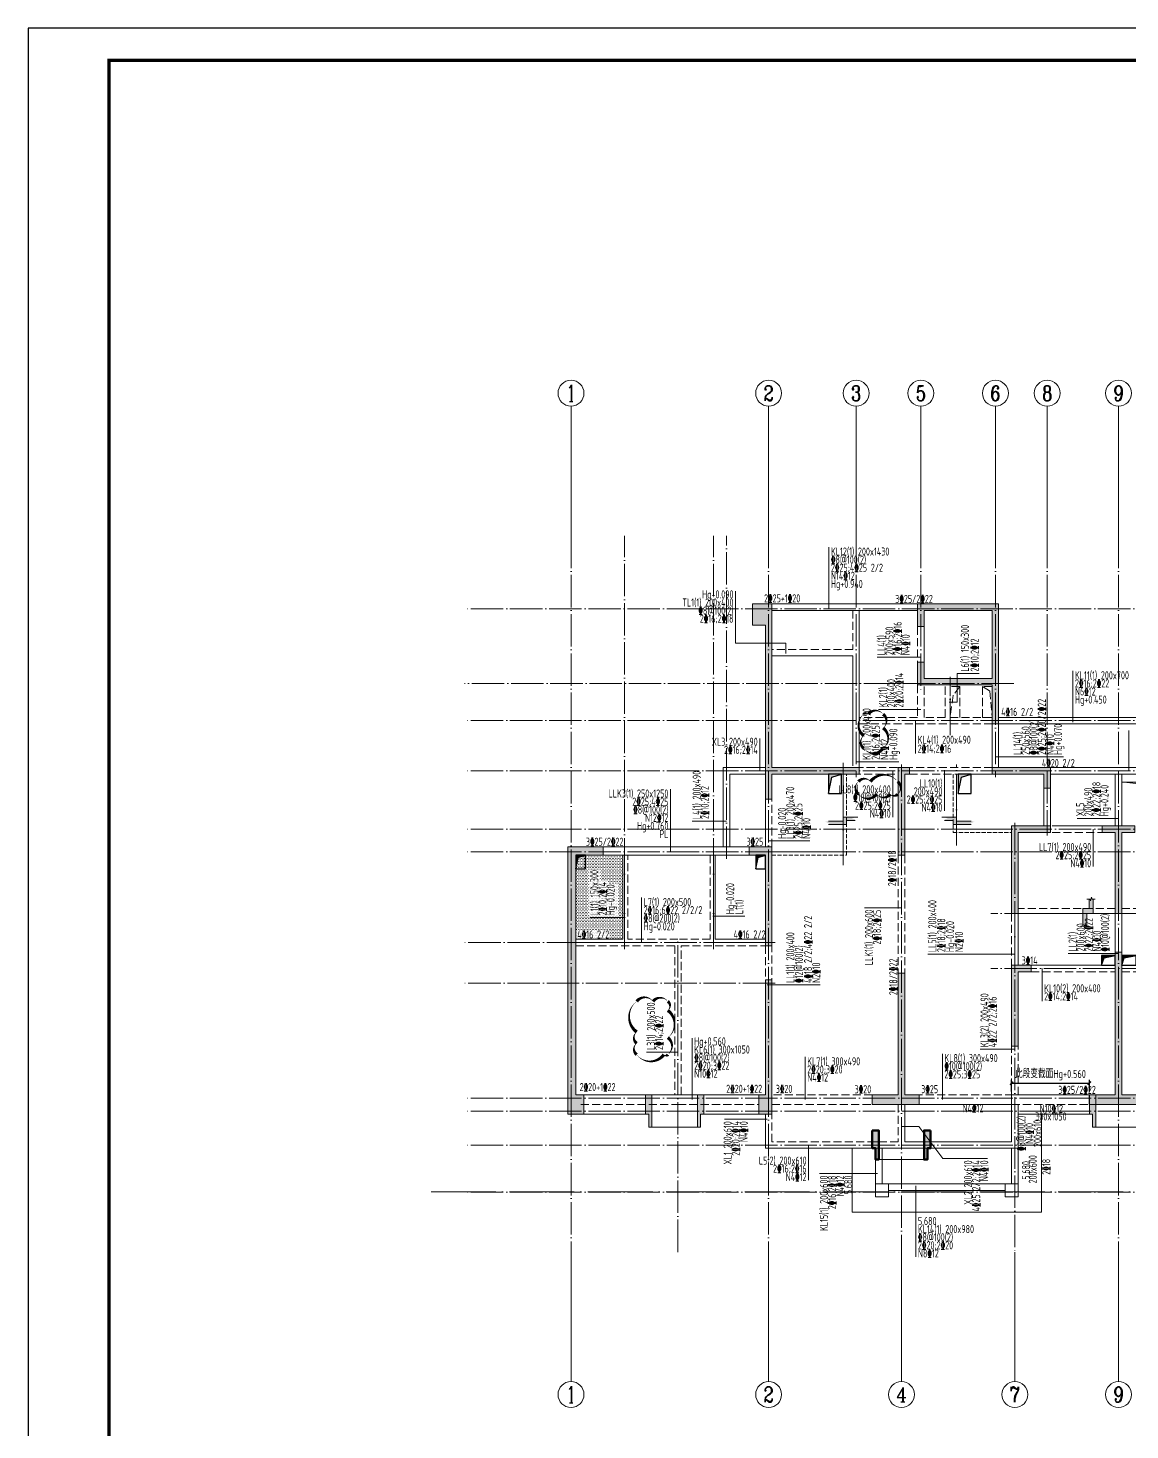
# Model space of a CAD drawing. Extents: x 5874492 to 7194610, y -939842 to -279257.
# Drawn here: x 6886625 to 6920638, y -684638 to -641364 of the extents above; entities that cross this region are included whole.
import ezdxf
from ezdxf.enums import TextEntityAlignment as Align

# ---------------------------------------------------------------- set-up
doc = ezdxf.new("R2010")
doc.units = 0
doc.header["$LTSCALE"] = 1000
doc.linetypes.add('DASH', pattern=[0.35, 0.25, -0.1])
doc.linetypes.add('DOTE', pattern=[2.42, 2, -0.2, 0.02, -0.2])
for name, color, linetype, lineweight in [('A-墙体', 140, 'Continuous', 50), ('A-大样-填充', 8, 'Continuous', 9), ('A-平面-饰线', 11, 'Continuous', 15), ('A-标注-轴号', 3, 'Continuous', 15), ('A-标注-轴号文字', 7, 'Continuous', 15), ('A-轴线-塔楼', 1, 'DOTE', 9), ('A-轴线-隔墙', 41, 'DOTE', 9), ('S-基础-DQ', 6, 'Continuous', 20), ('S-墙柱-COLU', 50, 'Continuous', 20), ('S-墙柱-HATCH', 251, 'Continuous', 20), ('S-墙柱-WALL', 6, 'Continuous', 20), ('S-大样-HATCH', 251, 'Continuous', 20), ('S-大样-实线', 2, 'Continuous', 20), ('S-板-BEAM', 4, 'DASH', 20), ('S-板-BEAM-CON', 2, 'Continuous', 20), ('S-板-板面填充', 251, 'Continuous', 20), ('S-板-洞口边线', 211, 'Continuous', 20), ('S-梁-垂直集中标注', 45, 'Continuous', 20), ('S-梁-水平原位标注', 21, 'Continuous', 20), ('S-梁-水平集中标注', 191, 'Continuous', 20), ('S-轴网-轴号', 3, 'Continuous', 20), ('S-轴网-轴线', 1, 'DOTE', 9), ('S-通用-THIN', 7, 'Continuous', 20)]:
    doc.layers.add(name, color=color, linetype=linetype, lineweight=lineweight)
for name, color, linetype in [('HOLE', 5, 'Continuous'), ('HOLE_HATCH', 9, 'Continuous'), ('Y-云图图框', 7, 'Continuous')]:
    doc.layers.add(name, color=color, linetype=linetype)
doc.layers.add('S-活动层-非打印1', color=170, linetype='Continuous', plot=False)
doc.styles.add('_TCH_AXIS', font='COMPLEX.shx', dxfattribs={"bigfont": 'hztxt.shx'})
doc.styles.add('_YT_Name', font='simhei.ttf', dxfattribs={"width": 0.8})
doc.styles.add('_YT_Sign_Text', font='ros.shx', dxfattribs={"width": 0.8, "bigfont": 'hztxt.shx'})
doc.styles.add('COMPLEX', font='COMPLEX')
doc.styles.get("Standard").update_dxf_attribs({"font": 'gbenor.shx', "bigfont": 'gbcbig.shx'})
doc.styles.add('TSSD_REIN_T3', font='tssdeng.shx', dxfattribs={"width": 0.7, "bigfont": 'hztxt.shx'})
doc.styles.add('样式 1', font='tssdeng.shx', dxfattribs={"width": 0.7, "bigfont": 'tssdchn.shx'})
doc.dimstyles.new('_TCH_ARCH&&100', dxfattribs={"dimtxt": 250, "dimasz": 100, "dimexe": 100, "dimexo": 100, "dimgap": 100, "dimtad": 1, "dimdec": 0, "dimzin": 0, "dimdsep": 46, "dimtxsty": 'TSSD_REIN_T3', "dimblk": 'ARCHTICK', "dimcen": 0.09, "dimclrt": 7, "dimazin": 2, "dimtfac": 1, "dimtdec": 0, "dimtix": 1, "dimtmove": 2, "dimatfit": 3, "dimfxl": 0, "dimtolj": 1, "dimtzin": 0, "dimarcsym": 0})

# ---------------------------------------------------------------- blocks, each defined once
blk = doc.blocks.new('ECMCTK_A1_横_单行图名--0')
at = {"color": 4}
blk.add_lwpolyline([(0, 0), (841, 0), (841, 594), (0, 594)], close=True, dxfattribs=at)
at = {"const_width": 1}
blk.add_lwpolyline([(25, 10), (831, 10), (831, 584), (25, 584)], close=True, dxfattribs=at)
at = {"color": 80, "flags": 3}
for tag, height, p in [('YTHQINS', 3, (34.31, 585.5)), ('ECMCKEY', 3, (292.07, 288.23)), ('YTTQINS', 5.62, (848.03, 12.81)), ('YTFRAME', 3, (652.76, 5.84)), ('YTBARCODE_T1', 3, (749.78, 5.95))]:
    blk.add_attdef(tag, text='', height=height, dxfattribs=at).set_placement(p, align=Align.MIDDLE_CENTER)
for tag, height, style, width, p in [('证书编号', 4, '_YT_Sign_Text', 0.8, (708.87, 43.81)), ('审查批准号', 4, '_YT_Sign_Text', 0.8, (761.06, 43.81)), ('工程号', 4, '_YT_Sign_Text', 0.5, (804.08, 44.12)), ('设计单位', 6, '_YT_Name', 0.8, (623.75, 38.6)), ('建设单位', 4, '_YT_Sign_Text', 0.8, (734.96, 36.11)), ('阶段', 4, '_YT_Sign_Text', 0.8, (804.08, 35.81)), ('项目号', 4, '_YT_Sign_Text', 0.5, (822.08, 33.72)), ('项目名称', 4, '_YT_Sign_Text', 0.8, (734.96, 28.11)), ('专业', 4, '_YT_Sign_Text', 0.8, (804.08, 27.31)), ('图纸编号', 4, '_YT_Sign_Text', 0.5, (803.93, 19.36)), ('图纸名称', 4.5, '_YT_Name', 0.8, (735.39, 15.06)), ('版本号', 4, '_YT_Sign_Text', 0.8, (822.08, 13)), ('出图比例', 4.2, '_YT_Sign_Text', 0.8, (681.82, 11.78)), ('日期', 4, '_YT_Sign_Text', 0.5, (803.88, 12.13))]:
    blk.add_attdef(tag, text='', height=height, dxfattribs=dict(style=style, width=width)).set_placement(p, align=Align.CENTER)
at = {"style": '_YT_Sign_Text', "width": 0.8, "flags": 3}
for tag, p, height in [('[审定人]', (590.95, 27.81), 4.1), ('{审定人}', (605.87, 26.45), 6.24), ('[校对人]', (642.23, 27.82), 4.1), ('{校对人}', (658.35, 26.53), 6.24), ('[审核人]', (591.01, 19.76), 4.1), ('{审核人}', (606.98, 18.44), 6.24), ('[设计人]', (642.47, 20.21), 4.1), ('{设计人}', (658.48, 18.54), 6.24), ('{项目负责人}', (608.28, 10.72), 6.24), ('[项目负责人]', (590.78, 12.01), 4.1), ('[专业负责人]', (642.74, 11.77), 4.1), ('{专业负责人}', (658.58, 10.36), 6.24)]:
    blk.add_attdef(tag, p, '', height=height, dxfattribs=at)
at = {"color": 80, "flags": 3}
for tag, p in [('YTBZSIT', (25, 10)), ('EXT_TK_LEFT', (25, 10)), ('YTQRCODE', (551.04, 11.91))]:
    blk.add_attdef(tag, p, '', height=3, dxfattribs=at)
blk = doc.blocks.new('_AXISO')
blk.add_circle((0, 0), 0.5)
at = {"layer": 'S-轴网-轴号', "style": 'COMPLEX', "width": 1.041667}
blk.add_attdef('A', text='', height=0.56, dxfattribs=at).set_placement((-0.25, -0.28), (0.25, -0.28), align=Align.FIT)
blk = doc.blocks.new('ZHOUWANG3')
at = {"layer": 'A-标注-轴号'}
for p, q in [((88652, 248942), (88652, 252942)), ((94752, 248942), (94752, 252942)), ((97452, 248942), (97452, 252942)), ((99452, 248942), (99452, 252942)), ((101752, 248942), (101752, 252942)), ((103352, 248942), (103352, 252942)), ((105552, 248942), (105552, 252942)), ((88652, 226834), (88652, 222834)), ((94752, 226834), (94752, 222834)), ((98852, 226834), (98852, 222834)), ((102352, 226834), (102352, 222834)), ((105552, 226834), (105552, 222834))]:
    blk.add_line(p, q, dxfattribs=at)
at = {"layer": 'A-轴线-塔楼', "linetype": 'DOTE', "ltscale": 0.5}
for p, q in [((88652, 248942), (88652, 226834)), ((94752, 248942), (94752, 226834)), ((97452, 248942), (97452, 241486)), ((99452, 248942), (99452, 244136)), ((101752, 248942), (101752, 241486)), ((103352, 248942), (103352, 239686)), ((105552, 248942), (105552, 226834)), ((139798, 246686), (85362, 246686)), ((102322, 244386), (85362, 244386)), ((139798, 243236), (85362, 243236)), ((139798, 241686), (85362, 241686)), ((98852, 241886), (98852, 226834)), ((139798, 239886), (85362, 239886)), ((102352, 240086), (102352, 226834)), ((139798, 239186), (85362, 239186)), ((122394, 235586), (101608, 235586)), ((139798, 231586), (85362, 231586)), ((139798, 228686), (85362, 228686))]:
    blk.add_line(p, q, dxfattribs=at)
at = {"layer": 'A-轴线-隔墙', "ltscale": 0.5}
for p, q in [((90302, 236186), (90302, 248942)), ((93052, 236186), (93052, 248942)), ((93452, 238966), (93452, 248942)), ((100352, 242784), (100352, 244586)), ((97052, 238770), (97052, 241936)), ((100552, 239386), (100552, 241886)), ((122394, 237286), (101608, 237286)), ((94952, 236386), (85362, 236386)), ((91952, 226834), (91952, 236486)), ((94952, 235136), (85362, 235136)), ((139798, 231186), (85362, 231186)), ((139798, 230136), (85362, 230136))]:
    blk.add_line(p, q, dxfattribs=at)
at = {"layer": 'A-标注-轴号'}
ref = blk.add_blockref('_AXISO', (88652, 253342), dxfattribs=dict(at, xscale=800, yscale=800, zscale=800))
ref.add_attrib('A', '1', dxfattribs={"layer": 'A-标注-轴号文字', "ltscale": 0.2, "height": 515, "style": '_TCH_AXIS'}).set_placement((88542, 253085), (88762, 253085), align=Align.FIT)
ref = blk.add_blockref('_AXISO', (94752, 253342), dxfattribs=dict(at, xscale=800, yscale=800, zscale=800))
ref.add_attrib('A', '2', dxfattribs={"layer": 'A-标注-轴号文字', "ltscale": 0.2, "height": 466, "style": '_TCH_AXIS'}).set_placement((94597, 253109), (94907, 253109), align=Align.FIT)
ref = blk.add_blockref('_AXISO', (97452, 253342), dxfattribs=dict(at, xscale=800, yscale=800, zscale=800))
ref.add_attrib('A', '3', dxfattribs={"layer": 'A-标注-轴号文字', "ltscale": 0.2, "height": 466, "style": '_TCH_AXIS'}).set_placement((97297, 253109), (97607, 253109), align=Align.FIT)
ref = blk.add_blockref('_AXISO', (99452, 253342), dxfattribs=dict(at, xscale=800, yscale=800, zscale=800))
ref.add_attrib('A', '5', dxfattribs={"layer": 'A-标注-轴号文字', "ltscale": 0.2, "height": 466, "style": '_TCH_AXIS'}).set_placement((99297, 253109), (99607, 253109), align=Align.FIT)
ref = blk.add_blockref('_AXISO', (101752, 253342), dxfattribs=dict(at, xscale=800, yscale=800, zscale=800))
ref.add_attrib('A', '6', dxfattribs={"layer": 'A-标注-轴号文字', "ltscale": 0.2, "height": 466, "style": '_TCH_AXIS'}).set_placement((101597, 253109), (101907, 253109), align=Align.FIT)
ref = blk.add_blockref('_AXISO', (103352, 253342), dxfattribs=dict(at, xscale=800, yscale=800, zscale=800))
ref.add_attrib('A', '8', dxfattribs={"layer": 'A-标注-轴号文字', "ltscale": 0.2, "height": 466, "style": '_TCH_AXIS'}).set_placement((103197, 253109), (103507, 253109), align=Align.FIT)
ref = blk.add_blockref('_AXISO', (105552, 253342), dxfattribs=dict(at, xscale=800, yscale=800, zscale=800))
ref.add_attrib('A', '9', dxfattribs={"layer": 'A-标注-轴号文字', "ltscale": 0.2, "height": 466, "style": '_TCH_AXIS'}).set_placement((105397, 253109), (105707, 253109), align=Align.FIT)
ref = blk.add_blockref('_AXISO', (88652, 222434), dxfattribs=dict(at, xscale=800, yscale=800, zscale=800))
ref.add_attrib('A', '1', dxfattribs={"layer": 'A-标注-轴号文字', "ltscale": 0.2, "height": 515, "style": '_TCH_AXIS'}).set_placement((88542, 222176), (88762, 222176), align=Align.FIT)
ref = blk.add_blockref('_AXISO', (94752, 222434), dxfattribs=dict(at, xscale=800, yscale=800, zscale=800))
ref.add_attrib('A', '2', dxfattribs={"layer": 'A-标注-轴号文字', "ltscale": 0.2, "height": 466, "style": '_TCH_AXIS'}).set_placement((94597, 222201), (94907, 222201), align=Align.FIT)
ref = blk.add_blockref('_AXISO', (98852, 222434), dxfattribs=dict(at, xscale=800, yscale=800, zscale=800))
ref.add_attrib('A', '4', dxfattribs={"layer": 'A-标注-轴号文字', "ltscale": 0.2, "height": 445, "style": '_TCH_AXIS'}).set_placement((98682, 222211), (99022, 222211), align=Align.FIT)
ref = blk.add_blockref('_AXISO', (102352, 222434), dxfattribs=dict(at, xscale=800, yscale=800, zscale=800))
ref.add_attrib('A', '7', dxfattribs={"layer": 'A-标注-轴号文字', "ltscale": 0.2, "height": 466, "style": '_TCH_AXIS'}).set_placement((102197, 222201), (102507, 222201), align=Align.FIT)
ref = blk.add_blockref('_AXISO', (105552, 222434), dxfattribs=dict(at, xscale=800, yscale=800, zscale=800))
ref.add_attrib('A', '9', dxfattribs={"layer": 'A-标注-轴号文字', "ltscale": 0.2, "height": 466, "style": '_TCH_AXIS'}).set_placement((105397, 222201), (105707, 222201), align=Align.FIT)
blk = doc.blocks.new('_ArchTick')
at = {"color": 0, "linetype": 'ByBlock', "const_width": 0.4}
blk.add_lwpolyline([(-0.5, -0.5), (0.5, 0.5)], dxfattribs=at)
blk = doc.blocks.new('*D2352')
at = {"layer": 'Defpoints', "color": 0, "linetype": 'Continuous'}
for p in [(6919385, -673935), (6916985, -674293), (6919385, -674293)]:
    blk.add_point(p, dxfattribs=at)
at = {"layer": 'S-梁-水平集中标注', "color": 0, "linetype": 'Continuous', "lineweight": -2}
for p, q in [((6916985, -674193), (6916985, -673835)), ((6916985, -673935), (6919385, -673935)), ((6919385, -674193), (6919385, -673835))]:
    blk.add_line(p, q, dxfattribs=at)
at = {"layer": 'S-梁-水平集中标注', "color": 0, "linetype": 'Continuous', "lineweight": -2, "xscale": 100, "yscale": 100, "zscale": 100, "rotation": 180}
blk.add_blockref('_ArchTick', (6916985, -673935), dxfattribs=at)
at = {"layer": 'S-梁-水平集中标注', "color": 0, "linetype": 'Continuous', "lineweight": -2, "xscale": 100, "yscale": 100, "zscale": 100}
blk.add_blockref('_ArchTick', (6919385, -673935), dxfattribs=at)
at = {"layer": 'S-梁-水平集中标注', "color": 7, "linetype": 'Continuous', "insert": (6918185, -673686), "char_height": 250, "attachment_point": 5, "style": 'TSSD_REIN_T3'}
blk.add_mtext('\\A1;此段变截面Hg+0.560', dxfattribs=at)
blk = doc.blocks.new('BW-589342417', base_point=(4333675, -394877))
at = {"layer": 'A-大样-填充', "ltscale": 0.5}
h = blk.add_hatch(color=256, dxfattribs=at)
h.dxf.hatch_style = 1
h.paths.add_polyline_path([(4333875, -393977), (4333675, -393977), (4333675, -394877), (4333775, -394877), (4333775, -394527), (4333875, -394527)])
at = {"layer": 'A-墙体'}
blk.add_lwpolyline([(4333875, -393977), (4333675, -393977), (4333675, -394877), (4333775, -394877), (4333775, -394527), (4333875, -394527), (4333875, -393977)], dxfattribs=at)
blk = doc.blocks.new('BW-589341045', base_point=(4332075, -394877))
at = {"layer": 'A-大样-填充', "ltscale": 0.5}
h = blk.add_hatch(color=256, dxfattribs=at)
h.dxf.hatch_style = 1
h.paths.add_polyline_path([(4332075, -393977), (4332275, -393977), (4332275, -394877), (4332175, -394877), (4332175, -394527), (4332075, -394527)])
at = {"layer": 'A-墙体'}
blk.add_lwpolyline([(4332075, -393977), (4332275, -393977), (4332275, -394877), (4332175, -394877), (4332175, -394527), (4332075, -394527), (4332075, -393977)], dxfattribs=at)
blk = doc.blocks.new('BW-525078071', base_point=(4324908, -588234))
at = {"layer": 'S-板-洞口边线', "linetype": 'DASH'}
for points in [[(4324908, -587234), (4324908, -588184), (4325208, -588184), (4325208, -587234), (4324908, -587234)], [(4325208, -587234), (4325008, -587502), (4324908, -588184)], [(4325908, -587234), (4325908, -588184), (4326208, -588184), (4326208, -587234), (4325908, -587234)], [(4325908, -587234), (4326133, -587368), (4326208, -588184)], [(4338158, -587534), (4338158, -588334), (4338458, -588334), (4338458, -587534), (4338158, -587534)], [(4338458, -587534), (4338258, -587802), (4338158, -588334)], [(4339158, -587534), (4339158, -588334), (4339458, -588334), (4339458, -587534), (4339158, -587534)], [(4339158, -587534), (4339383, -587668), (4339458, -588334)], [(4346408, -587484), (4346408, -588184), (4346708, -588184), (4346708, -587484), (4346408, -587484)], [(4346708, -587484), (4346508, -587752), (4346408, -588184)], [(4347408, -587484), (4347408, -588184), (4347708, -588184), (4347708, -587484), (4347408, -587484)], [(4347408, -587484), (4347633, -587618), (4347708, -588184)]]:
    blk.add_lwpolyline(points, dxfattribs=at)
blk = doc.blocks.new('BW-510431574', base_point=(4321592, -669833))
at = {"layer": 'S-大样-HATCH'}
h = blk.add_hatch(color=256, dxfattribs=at)
h.dxf.hatch_style = 1
h.paths.add_polyline_path([(4321592, -669283), (4321792, -669283), (4321792, -669833), (4321692, -669833), (4321692, -669483), (4321592, -669483)])
at = {"layer": 'S-大样-实线'}
blk.add_lwpolyline([(4321592, -669283), (4321792, -669283), (4321792, -669833), (4321692, -669833), (4321692, -669483), (4321592, -669483), (4321592, -669283)], dxfattribs=at)
blk = doc.blocks.new('新块')
at = {"layer": 'S-基础-DQ'}
h = blk.add_hatch(color=8, dxfattribs=at)
h.dxf.hatch_style = 1
h.paths.add_polyline_path([(100, 25), (371, 25), (371, 54), (266, 91), (455, 125), (0, 125), (0, 0), (-451, 0), (-556, -19), (-451, -56), (-451, -100), (100, -100)])
for points in [[(455, 125), (0, 125), (0, 0), (-451, 0)], [(371, 25), (100, 25), (100, -100), (-451, -100)]]:
    blk.add_lwpolyline(points, dxfattribs=at)
blk = doc.blocks.new('20191023.11405152')
at = {"layer": 'S-大样-HATCH'}
h = blk.add_hatch(color=256, dxfattribs=at)
h.dxf.hatch_style = 1
h.paths.add_polyline_path([(-100, 0), (0, 0), (0, -400), (100, -400), (100, 600), (-100, 600)])
at = {"layer": 'S-大样-实线'}
blk.add_lwpolyline([(-100, 0), (0, 0), (0, -400), (100, -400), (100, 600), (-100, 600)], close=True, dxfattribs=at)
blk = doc.blocks.new('BW-11249575', base_point=(4312308, -603454))
at = {"layer": 'S-板-板面填充'}
h = blk.add_hatch(color=256, dxfattribs=at)
h.dxf.hatch_style = 1
h.paths.add_polyline_path([(4330276, -590184), (4332226, -590184), (4332208, -591534), (4331926, -590369)])
h = blk.add_hatch(dxfattribs=at)
h.set_pattern_fill('DOTS', color=256, scale=30, style=0)
h.set_pattern_definition([(0, (4313358.12, -595033.514), (23.8125, 47.625), [0, -47.625])])
h.paths.add_polyline_path([(4314808, -592434), (4313358, -592434), (4313358, -595034), (4314808, -595034)])
h = blk.add_hatch(color=256, dxfattribs=at)
h.dxf.hatch_style = 1
h.paths.add_polyline_path([(4329231, -593793), (4329246, -593848), (4329276, -593738), (4329291, -593793), (4329321, -593793), (4329321, -594233), (4329131, -594233), (4329131, -594628), (4329101, -594628), (4329086, -594573), (4329056, -594678), (4329041, -594628), (4329011, -594628), (4329011, -594083), (4329201, -594083), (4329201, -593793)])
at = {"layer": 'A-平面-饰线'}
for p, q in [((4313108, -600434), (4315608, -600434)), ((4315608, -600434), (4315608, -600834)), ((4317208, -600434), (4319208, -600434)), ((4317208, -600834), (4317208, -600434)), ((4319208, -600434), (4319208, -601484)), ((4327008, -600434), (4329308, -600434)), ((4327008, -601484), (4327008, -600434)), ((4329308, -600434), (4329308, -600834)), ((4315608, -600834), (4315708, -600834)), ((4315708, -600834), (4317108, -600834)), ((4317108, -600834), (4317208, -600834)), ((4329308, -600834), (4329408, -600834)), ((4329408, -600834), (4330808, -600834)), ((4319208, -601484), (4322608, -601484)), ((4322608, -601484), (4322608, -601834)), ((4324208, -601484), (4327008, -601484)), ((4324208, -601834), (4324208, -601484)), ((4322608, -601834), (4324208, -601834))]:
    blk.add_line(p, q, dxfattribs=at)
for points in [[(4330208, -590184), (4332208, -590184)], [(4327728, -600434), (4327728, -603454), (4321888, -603454), (4321888, -601484)]]:
    blk.add_lwpolyline(points, dxfattribs=at)
at = {"layer": 'S-基础-DQ'}
blk.add_line((4325108, -589934), (4326208, -589934), dxfattribs=at)
at = {"layer": 'S-基础-DQ', "linetype": 'DASH', "ltscale": 0.5}
for points in [[(4319408, -592434), (4321708, -592434), (4321708, -589934)], [(4325008, -589934), (4325008, -591734), (4326808, -591734)]]:
    blk.add_lwpolyline(points, dxfattribs=at)
at = {"layer": 'S-基础-DQ', "ltscale": 0.5}
for points in [[(4319408, -592334), (4321608, -592334), (4321608, -589934)], [(4325108, -589934), (4325108, -591634), (4326808, -591634)], [(4313358, -595134), (4314858, -595134), (4314858, -592434)], [(4313358, -595134), (4314858, -595134), (4314858, -592434)], [(4319108, -595134), (4317608, -595134), (4317608, -592434)], [(4319108, -595134), (4317608, -595134), (4317608, -592434)], [(4326908, -595834), (4326908, -594234)], [(4326908, -595834), (4326908, -594234)]]:
    blk.add_lwpolyline(points, dxfattribs=at)
at = {"layer": 'S-墙柱-COLU'}
for points in [[(4323008, -602584), (4322608, -602584), (4322608, -602984), (4323008, -602984)], [(4327008, -602584), (4326608, -602584), (4326608, -602984), (4327008, -602984)]]:
    blk.add_lwpolyline(points, close=True, dxfattribs=at)
at = {"layer": 'S-板-BEAM'}
for p, q in [((4321908, -584884), (4321908, -586084)), ((4323908, -585384), (4323908, -586484)), ((4321908, -586084), (4319408, -586084)), ((4323908, -587184), (4323908, -588184)), ((4324108, -588184), (4324108, -587184)), ((4324758, -587234), (4324758, -588184)), ((4324908, -588184), (4324908, -587234)), ((4323908, -588184), (4322108, -588184)), ((4326208, -588384), (4322108, -588384)), ((4324758, -588184), (4324108, -588184)), ((4326208, -588184), (4324908, -588184)), ((4323283, -589734), (4322108, -589734)), ((4326208, -589734), (4323658, -589734)), ((4321558, -589934), (4323283, -589934)), ((4323658, -589934), (4326208, -589934)), ((4319408, -592184), (4319408, -590704)), ((4328058, -591734), (4329608, -591734)), ((4314958, -595034), (4314958, -592434)), ((4317508, -592434), (4317508, -595034)), ((4323308, -592434), (4323308, -596534)), ((4323508, -596534), (4323508, -592434)), ((4330208, -594084), (4333208, -594084)), ((4326808, -594234), (4326808, -595834)), ((4313358, -595234), (4316408, -595234)), ((4316508, -595034), (4314958, -595034)), ((4316408, -595234), (4316408, -599834)), ((4317508, -595034), (4316508, -595034)), ((4316608, -595234), (4319208, -595234)), ((4316608, -599834), (4316608, -595234)), ((4319208, -595234), (4319208, -596834)), ((4319408, -596834), (4319408, -595234)), ((4327408, -596034), (4330008, -596034)), ((4330208, -596034), (4332808, -596034)), ((4326808, -597934), (4326808, -599834)), ((4327008, -599834), (4327008, -597934)), ((4313508, -600134), (4316508, -600134)), ((4316508, -600134), (4319008, -600134)), ((4322508, -599834), (4319408, -599834)), ((4319408, -600134), (4322508, -600134)), ((4323308, -600134), (4323308, -601284)), ((4326858, -599834), (4323958, -599834)), ((4326808, -600134), (4329208, -600134)), ((4319408, -601284), (4319408, -600434)), ((4323308, -601284), (4319408, -601284))]:
    blk.add_line(p, q, dxfattribs=at)
at = {"layer": 'S-板-BEAM-CON'}
for p, q in [((4322008, -584684), (4319408, -584684)), ((4319408, -584884), (4322008, -584884)), ((4323908, -584684), (4322008, -584684)), ((4322008, -584884), (4323908, -584884)), ((4322108, -586184), (4322108, -584884)), ((4324108, -586484), (4324108, -585384)), ((4319408, -586284), (4321908, -586284)), ((4321908, -586284), (4321908, -589684)), ((4322108, -588384), (4322108, -586184)), ((4322108, -589734), (4322108, -588384)), ((4326208, -588384), (4326208, -589734)), ((4333958, -588184), (4326408, -588184)), ((4326408, -589734), (4326408, -588384)), ((4326408, -588384), (4333958, -588384)), ((4319208, -589734), (4317908, -589734)), ((4317908, -589734), (4317908, -592184)), ((4332208, -589734), (4328008, -589734)), ((4318108, -589934), (4319208, -589934)), ((4318108, -592184), (4318108, -589934)), ((4328008, -589934), (4330208, -589934)), ((4330008, -589934), (4330008, -591534)), ((4330208, -591534), (4330208, -589934)), ((4330208, -589934), (4332208, -589934)), ((4327808, -590374), (4327808, -591534)), ((4328008, -591534), (4328008, -590374)), ((4319208, -590704), (4319208, -592184)), ((4329608, -591534), (4328058, -591534)), ((4314883, -592184), (4314198, -592184)), ((4317583, -592184), (4314883, -592184)), ((4318008, -592184), (4317583, -592184)), ((4318708, -592184), (4318008, -592184)), ((4314198, -592434), (4314883, -592434)), ((4314808, -592434), (4314808, -595034)), ((4317583, -592434), (4314883, -592434)), ((4314883, -592434), (4317583, -592434)), ((4317583, -592434), (4318008, -592434)), ((4317658, -595034), (4317658, -592434)), ((4318008, -592434), (4318708, -592434)), ((4327008, -595834), (4327008, -594234)), ((4330008, -594234), (4330008, -595834)), ((4330208, -594234), (4330208, -595834)), ((4333208, -594234), (4330208, -594234)), ((4314808, -595034), (4313358, -595034)), ((4319208, -595034), (4317658, -595034)), ((4330008, -595834), (4327408, -595834)), ((4332808, -595834), (4330208, -595834)), ((4316508, -599834), (4313508, -599834)), ((4319008, -599834), (4316508, -599834)), ((4323508, -601284), (4323508, -600134)), ((4323958, -600134), (4326808, -600134)), ((4326808, -599834), (4326808, -601284)), ((4329208, -599834), (4326808, -599834)), ((4327008, -601484), (4327008, -600134)), ((4327008, -600134), (4327008, -602584)), ((4319208, -600434), (4319208, -601484)), ((4319208, -601484), (4323408, -601484)), ((4322608, -602584), (4322608, -601484)), ((4322808, -601484), (4322808, -602584)), ((4323408, -601484), (4327008, -601484)), ((4326808, -601284), (4323508, -601284)), ((4326808, -602584), (4326808, -601484)), ((4326608, -602584), (4323008, -602584)), ((4326608, -602784), (4323008, -602784))]:
    blk.add_line(p, q, dxfattribs=at)
at = {"layer": 'S-板-洞口边线', "linetype": 'DASH'}
blk.add_line((4330008, -594083), (4327008, -594083), dxfattribs=at)
at = {"layer": 'S-板-洞口边线', "ltscale": 0.5}
blk.add_line((4330008, -594233), (4327008, -594233), dxfattribs=at)
at = {"layer": 'S-板-洞口边线'}
for points in [[(4332208, -591534), (4331926, -590369), (4330276, -590184)], [(4329201, -593793), (4329201, -594083), (4329011, -594083), (4329011, -594628)], [(4329321, -593793), (4329321, -594233), (4329131, -594233), (4329131, -594628)]]:
    blk.add_lwpolyline(points, dxfattribs=at)
at = {"layer": 'S-通用-THIN', "flags": 128}
for points in [[(4329386, -593793), (4329291, -593793), (4329276, -593738), (4329246, -593848), (4329231, -593793), (4329131, -593793)], [(4329196, -594628), (4329101, -594628), (4329086, -594573), (4329056, -594678), (4329041, -594628), (4328941, -594628)]]:
    blk.add_lwpolyline(points, dxfattribs=at)
at = {"layer": 'A-平面-饰线'}
for name, p in [('BW-525078071', (4324908, -588234)), ('BW-589341045', (4322508, -601834)), ('BW-589342417', (4324108, -601834))]:
    blk.add_blockref(name, p, dxfattribs=at)
at = {"layer": 'S-基础-DQ'}
blk.add_blockref('新块', (4321608, -591388), dxfattribs=at)
blk.add_blockref('新块', (4321608, -591388), dxfattribs=at)
at = {"layer": 'S-基础-DQ', "xscale": -1}
blk.add_blockref('新块', (4325108, -591388), dxfattribs=at)
at = {"layer": 'S-大样-实线'}
for p in [(4315608, -600434), (4329308, -600434)]:
    blk.add_blockref('20191023.11405152', p, dxfattribs=at)
at = {"layer": 'S-大样-实线', "xscale": -1}
blk.add_blockref('20191023.11405152', (4317208, -600434), dxfattribs=at)
at = {"layer": 'S-板-BEAM-CON'}
blk.add_blockref('BW-510431574', (4322508, -601834), dxfattribs=at)
at = {"layer": 'S-板-BEAM-CON', "xscale": -1}
blk.add_blockref('BW-510431574', (4324308, -601834), dxfattribs=at)
blk = doc.blocks.new('safhgfjhgfj')
at = {"layer": 'S-墙柱-HATCH', "ltscale": 0.2}
h = blk.add_hatch(color=256, dxfattribs=at)
h.paths.add_polyline_path([(6336110, -688648), (6336110, -694018), (6335910, -694018), (6335910, -693248), (6333210, -693248), (6333210, -693048), (6333310, -693048), (6335910, -693048), (6335910, -687998), (6336510, -687998), (6336510, -688648)])
h.paths.add_polyline_path([(6312710, -703448), (6312710, -703148), (6311910, -703148), (6311910, -698748), (6311710, -698748), (6311710, -703148), (6310910, -703148), (6310910, -703448)])
h.paths.add_polyline_path([(6311910, -697548), (6311710, -697548), (6311710, -695048), (6311310, -695048), (6311310, -694848), (6312310, -694848), (6312310, -695048), (6311910, -695048)])
h.paths.add_polyline_path([(6325110, -697548), (6325310, -697548), (6325310, -695048), (6325710, -695048), (6325710, -694848), (6324710, -694848), (6324710, -695048), (6325110, -695048)])
h.paths.add_polyline_path([(6324310, -703448), (6324310, -703148), (6325110, -703148), (6325110, -698748), (6325310, -698748), (6325310, -703148), (6326110, -703148), (6326110, -703448)])
h.paths.add_polyline_path([(6331360, -703448), (6331360, -703148), (6331810, -703148), (6331810, -699398), (6332010, -699398), (6332010, -703148), (6332810, -703148), (6332810, -703448)])
h.paths.add_polyline_path([(6332010, -695748), (6331810, -695748), (6331810, -693248), (6331660, -693248), (6331660, -693048), (6332010, -693048)])
h.paths.add_polyline_path([(6336310, -703148), (6336110, -703148), (6336110, -699598), (6335910, -699598), (6335910, -703748), (6336310, -703748)])
h.paths.add_polyline_path([(6336610, -695748), (6336110, -695748), (6336110, -698548), (6335910, -698548), (6335910, -695498), (6336610, -695498)])
h.paths.add_polyline_path([(6319410, -703448), (6319410, -703148), (6318610, -703148), (6318610, -699398), (6318410, -699398), (6318410, -703148), (6317610, -703148), (6317610, -703448)])
h.paths.add_polyline_path([(6318410, -695748), (6318610, -695748), (6318610, -693248), (6318960, -693248), (6318960, -693048), (6318060, -693048), (6318060, -693248), (6318410, -693248)])
h.paths.add_polyline_path([(6307910, -693048), (6307910, -693248), (6309510, -693248), (6309510, -693688), (6309710, -693688), (6309710, -693048)])
h.paths.add_polyline_path([(6314110, -693248), (6315860, -693248), (6315860, -693048), (6313910, -693048), (6313910, -693688), (6314110, -693688)])
h.paths.add_polyline_path([(6322910, -693248), (6321160, -693248), (6321160, -693048), (6323110, -693048), (6323110, -693688), (6322910, -693688)])
h.paths.add_polyline_path([(6329135, -693048), (6329135, -693248), (6327510, -693248), (6327510, -693688), (6327310, -693688), (6327310, -693048)])
h.paths.add_polyline_path([(6321360, -691748), (6321360, -690648), (6319760, -690648), (6319760, -688348), (6317260, -688348), (6317260, -690648), (6315660, -690648), (6315660, -691748), (6315860, -691748), (6315860, -690848), (6317960, -690848), (6317960, -690648), (6317460, -690648), (6317460, -688548), (6319560, -688548), (6319560, -690648), (6319060, -690648), (6319060, -690848), (6321160, -690848), (6321160, -691748)])
h.paths.add_polyline_path([(6307910, -690498), (6307910, -691698), (6308110, -691698), (6308110, -687998), (6305610, -687998), (6305610, -688698), (6305810, -688698), (6305810, -688198), (6307910, -688198), (6307910, -690298), (6305810, -690298), (6305810, -689798), (6305610, -689798), (6305610, -690498)])
h.paths.add_polyline_path([(6300910, -688648), (6300910, -694018), (6301110, -694018), (6301110, -693248), (6303810, -693248), (6303810, -693048), (6303710, -693048), (6301110, -693048), (6301110, -687998), (6300510, -687998), (6300510, -688648)])
h.paths.add_polyline_path([(6313910, -695048), (6314910, -695048), (6314910, -697548), (6315110, -697548), (6315110, -694848), (6313910, -694848)])
h.paths.add_polyline_path([(6300410, -695748), (6300910, -695748), (6300910, -698548), (6301110, -698548), (6301110, -695498), (6300410, -695498)])
h.paths.add_polyline_path([(6295310, -703148), (6295060, -703148), (6295060, -695748), (6295900, -695748), (6295900, -695498), (6294810, -695498), (6294810, -703748), (6295310, -703748)])
h.paths.add_polyline_path([(6305660, -703448), (6305660, -703148), (6305210, -703148), (6305210, -699398), (6305010, -699398), (6305010, -703148), (6304210, -703148), (6304210, -703448)])
h.paths.add_polyline_path([(6315110, -701648), (6315110, -699148), (6314510, -699148), (6314510, -699348), (6314910, -699348), (6314910, -701648)])
h.paths.add_polyline_path([(6308710, -699348), (6309110, -699348), (6309110, -699148), (6308510, -699148), (6308510, -701648), (6308710, -701648)])
h.paths.add_polyline_path([(6308710, -695048), (6309710, -695048), (6309710, -694848), (6308510, -694848), (6308510, -697548), (6308710, -697548)])
h.paths.add_polyline_path([(6305010, -695748), (6305210, -695748), (6305210, -693248), (6305360, -693248), (6305360, -693048), (6305010, -693048)])
h.paths.add_polyline_path([(6328110, -690798), (6330810, -690798), (6330810, -690148), (6330610, -690148), (6330610, -690598), (6328110, -690598), (6328110, -688598), (6330610, -688598), (6330610, -689048), (6330810, -689048), (6330810, -687998), (6330310, -687998), (6330310, -688398), (6327910, -688398), (6327910, -691698), (6328110, -691698)])
h.paths.add_polyline_path([(6323110, -695048), (6322110, -695048), (6322110, -697548), (6321910, -697548), (6321910, -694848), (6323110, -694848)])
h.paths.add_polyline_path([(6341710, -703148), (6341960, -703148), (6341960, -695748), (6341120, -695748), (6341120, -695498), (6342210, -695498), (6342210, -703748), (6341710, -703748)])
h.paths.add_polyline_path([(6321910, -701648), (6321910, -699148), (6322510, -699148), (6322510, -699348), (6322110, -699348), (6322110, -701648)])
h.paths.add_polyline_path([(6328310, -699348), (6327910, -699348), (6327910, -699148), (6328510, -699148), (6328510, -701648), (6328310, -701648)])
h.paths.add_polyline_path([(6328310, -695048), (6327310, -695048), (6327310, -694848), (6328510, -694848), (6328510, -697548), (6328310, -697548)])
h.paths.add_polyline_path([(6300710, -703148), (6300910, -703148), (6300910, -699598), (6301110, -699598), (6301110, -703748), (6300710, -703748)])
at = {"layer": 'S-墙柱-WALL'}
for points in [[(6300910, -688648), (6300910, -694018), (6301110, -694018), (6301110, -693248), (6303810, -693248), (6303810, -693048), (6303710, -693048), (6303710, -693048), (6301110, -693048), (6301110, -687998), (6300510, -687998), (6300510, -688648)], [(6307910, -690498), (6307910, -691698), (6308110, -691698), (6308110, -687998), (6305610, -687998), (6305610, -688698), (6305810, -688698), (6305810, -688198), (6307910, -688198), (6307910, -690298), (6305810, -690298), (6305810, -689798), (6305610, -689798), (6305610, -690498)], [(6305010, -695748), (6305210, -695748), (6305210, -693248), (6305360, -693248), (6305360, -693048), (6305010, -693048)], [(6307910, -693048), (6307910, -693248), (6309510, -693248), (6309510, -693688), (6309710, -693688), (6309710, -693048)], [(6308710, -695048), (6309710, -695048), (6309710, -694848), (6308510, -694848), (6308510, -697548), (6308710, -697548)], [(6311910, -697548), (6311710, -697548), (6311710, -695048), (6311310, -695048), (6311310, -694848), (6312310, -694848), (6312310, -695048), (6311910, -695048)], [(6295310, -703148), (6295060, -703148), (6295060, -695748), (6295900, -695748), (6295900, -695498), (6294810, -695498), (6294810, -703748), (6295310, -703748)], [(6300410, -695748), (6300910, -695748), (6300910, -698548), (6301110, -698548), (6301110, -695498), (6300410, -695498)], [(6312710, -703448), (6312710, -703148), (6311910, -703148), (6311910, -698748), (6311710, -698748), (6311710, -703148), (6310910, -703148), (6310910, -703448)], [(6308710, -699348), (6309110, -699348), (6309110, -699148), (6308510, -699148), (6308510, -701648), (6308710, -701648)], [(6300710, -703148), (6300910, -703148), (6300910, -699598), (6301110, -699598), (6301110, -703748), (6300710, -703748)], [(6305660, -703448), (6305660, -703148), (6305210, -703148), (6305210, -699398), (6305010, -699398), (6305010, -703148), (6304210, -703148), (6304210, -703448)]]:
    blk.add_lwpolyline(points, close=True, dxfattribs=at)
blk = doc.blocks.new('sgjhfgjhgj')
at = {"layer": 'HOLE_HATCH', "ltscale": 0.5}
for points in [[(268519, 605212), (268919, 605212), (268619, 605112), (268519, 604612)], [(272519, 605212), (272919, 605212), (272619, 605112), (272519, 604612)], [(260719, 602712), (261019, 602712), (260794, 602637), (260719, 602292)], [(266269, 602712), (266569, 602712), (266344, 602637), (266269, 602292)], [(276948, 599612), (277368, 599612), (277023, 599537), (276948, 599312)], [(277569, 599612), (278014, 599612), (277644, 599537), (277569, 599312)]]:
    blk.add_hatch(color=256, dxfattribs=at).paths.add_polyline_path(points)
at = {"layer": 'HOLE', "ltscale": 0.5}
for points in [[(268519, 604612), (268919, 604612), (268919, 605212), (268519, 605212)], [(272519, 604612), (272919, 604612), (272919, 605212), (272519, 605212)], [(260719, 602292), (261019, 602292), (261019, 602712), (260719, 602712)], [(266269, 602292), (266569, 602292), (266569, 602712), (266269, 602712)], [(276948, 599312), (277368, 599312), (277368, 599612), (276948, 599612)], [(277569, 599312), (278014, 599312), (278014, 599612), (277569, 599612)]]:
    blk.add_lwpolyline(points, close=True, dxfattribs=at)
for points in [[(268519, 604612), (268619, 605112), (268919, 605212)], [(272519, 604612), (272619, 605112), (272919, 605212)], [(260719, 602292), (260794, 602637), (261019, 602712)], [(266269, 602292), (266344, 602637), (266569, 602712)], [(276948, 599312), (277023, 599537), (277368, 599612)], [(277569, 599312), (277644, 599537), (278014, 599612)]]:
    blk.add_lwpolyline(points, dxfattribs=at)

msp = doc.modelspace()

# ---------------------------------------------------------------- linework, layer by layer
at = {"layer": 'S-梁-垂直集中标注', "color": 2}
for p, q in [((6914184.7, -660785.7), (6912830.6, -660785.7)), ((6914184.7, -662397.7), (6912881.1, -662397.7)), ((6912184.7, -664015.8), (6913508.9, -664015.8)), ((6916509.7, -663864.8), (6918589.9, -663864.8)), ((6908184.7, -665845.3), (6907129.1, -665845.3)), ((6920284.7, -665759), (6919005.2, -665759)), ((6910756.5, -666453.8), (6909484.7, -666453.8)), ((6913584.7, -668518.1), (6912444.4, -668518.1)), ((6917084.7, -669951.1), (6914402.7, -669951.1)), ((6920284.7, -669933), (6918732.5, -669933)), ((6909434.7, -670903), (6911074.3, -670903)), ((6917084.7, -672885.6), (6916013.7, -672885.6)), ((6906684.7, -672972.4), (6905716.2, -672972.4)), ((6909434.7, -675044.8), (6908123, -675044.8)), ((6914124.4, -675268.9), (6914866.9, -676253.8)), ((6914866.9, -676253.8), (6916245.9, -676253.8))]:
    msp.add_line(p, q, dxfattribs=at)
at = {"layer": 'S-梁-垂直集中标注'}
for p, q in [((6915303.5, -662168.9), (6915303.5, -661292)), ((6915303.5, -661292), (6915987.2, -661292)), ((6915059.7, -662168.9), (6915303.5, -662168.9)), ((6905059.7, -668819), (6903971.8, -668819)), ((6907759.7, -668779), (6908750.1, -668779)), ((6913584.7, -675268.9), (6914124.4, -675268.9))]:
    msp.add_line(p, q, dxfattribs=at)
at = {"layer": 'S-梁-水平集中标注', "color": 2}
for p, q in [((6911346.2, -659267.7), (6911346.2, -657388.5)), ((6918877.7, -662792.7), (6918877.7, -661208.1)), ((6914022.2, -663753.1), (6914022.2, -662753.5)), ((6909210.5, -664292.7), (6909210.5, -663298.3)), ((6920601.6, -664292.7), (6920601.6, -663044.5)), ((6913316.8, -664292.7), (6913316.8, -665720.7)), ((6914911.4, -664276.1), (6914911.4, -665532.1)), ((6906454.1, -666767.7), (6906454.1, -664857.7)), ((6919504.5, -666092.7), (6919504.5, -667250.6)), ((6917926.5, -670392.7), (6917926.5, -671398.8)), ((6907125.1, -674442.7), (6907125.1, -672547.5)), ((6910614, -674442.7), (6910614, -673124.7)), ((6914848, -674442.7), (6914848, -673025.7)), ((6910719.2, -675859.3), (6910719.2, -676928.1)), ((6912850.1, -676722.2), (6911056.5, -676722.2)), ((6914031.1, -679294.8), (6914031.1, -677097.5))]:
    msp.add_line(p, q, dxfattribs=at)
at = {"layer": 'S-梁-水平集中标注'}
for p, q in [((6908464.4, -660350), (6908464.4, -658750)), ((6910012.1, -660350), (6908464.4, -660350)), ((6910012.1, -660667.7), (6910012.1, -660350)), ((6905563.3, -669592.7), (6905563.3, -668207))]:
    msp.add_line(p, q, dxfattribs=at)
at = {"layer": 'S-活动层-非打印1'}
for points in [[(6912423.2, -662544.9, 0, 105, 0.5), (6912423.2, -663209.9, 0, 105, 0.5), (6912423.2, -663600, 0, 105, 0.5), (6913017.3, -663600, 0, 105, 0.5), (6913017.3, -662970, 0, 105, 0.5), (6913017.3, -662544.9, 0, 105, 0.5), (6912562.3, -662544.9, 0, 105, 0.5)], [(6912261.4, -664626.3, 0, 105, 0.5), (6912261.4, -665010.5, 0, 105, 0.5), (6912821.4, -665010.5, 0, 105, 0.5), (6913241.4, -665010.5, 0, 105, 0.5), (6913465.7, -665010.5, 0, 105, 0.5), (6913465.7, -664626.3, 0, 105, 0.5), (6912625.7, -664626.3, 0, 105, 0.5)], [(6905413.2, -671410, 0, 105, 0.5), (6905413.2, -672355, 0, 105, 0.5), (6905413.2, -672705, 0, 105, 0.5), (6905413.2, -673051.7, 0, 105, 0.5), (6906253.2, -673051.7, 0, 105, 0.5), (6906372.2, -673051.7, 0, 105, 0.5), (6906372.2, -672526.7, 0, 105, 0.5), (6906372.2, -671686.7, 0, 105, 0.5), (6906372.2, -671410, 0, 105, 0.5), (6905917.2, -671410, 0, 105, 0.5)]]:
    msp.add_lwpolyline(points, format="xyseb", close=True, dxfattribs=at)
at = {"layer": 'S-轴网-轴线'}
msp.add_lwpolyline([(6899066.3, -677292.7), (6955881.2, -677292.7)], dxfattribs=at)

# ---------------------------------------------------------------- block references
for name, p in [('ZHOUWANG3', (6814732.8, -905979.1)), ('sgjhfgjhgj', (6642816.2, -1269604.8))]:
    msp.add_blockref(name, p)
at = {"color": 3}
msp.add_blockref('BW-11249575', (6902484.7, -677912.7), dxfattribs=at)
at = {"layer": 'S-墙柱-HATCH'}
msp.add_blockref('safhgfjhgfj', (608474.3, 28855.6), dxfattribs=at)
at = {"layer": 'Y-云图图框', "xscale": 100, "yscale": 100, "zscale": 100}
msp.add_blockref('ECMCTK_A1_横_单行图名--0', (6886624.6, -700764.3), dxfattribs=at)

# ---------------------------------------------------------------- texts
at = {"layer": 'S-梁-垂直集中标注', "color": 2, "linetype": 'Continuous', "style": '样式 1'}
for s, width, p in [('2\x8416;2\x8416', 0.65, (6913590.3, -660723.2)), ('200x590', 0.65, (6913340.3, -660723.2)), ('N4\x8410', 0.65, (6913840.3, -660723.2)), ('200x400', 0.65, (6913390.7, -662335.2)), ('2\x8420;2\x8414', 0.65, (6913640.7, -662335.2)), ('2\x8425;2\x8420/2\x8422', 0.65, (6918041.9, -663802.3)), ('\x848@100(2)', 0.65, (6917791.9, -663802.3)), ('2\x8416;2\x8425', 0.65, (6912910.9, -663953.3)), ('Hg+0.090', 0.65, (6913460.9, -663953.3)), ('250x560', 0.65, (6917541.9, -663802.3)), ('N4\x8410', 0.65, (6918291.9, -663802.3)), ('Hg+0.070', 0.65, (6918541.9, -663802.3)), ('N4\x8412', 0.65, (6913185.9, -663953.3)), ('2\x8410;2\x8412', 0.65, (6907638.7, -665782.8)), ('2\x8425;2\x8425', 0.65, (6910525.8, -666391.3)), ('Hg-0.020', 0.65, (6910025.8, -666391.3)), ('N4\x8410', 0.65, (6910775.8, -666391.3)), ('2\x8418;2\x8418', 0.65, (6914937.3, -669888.6)), ('2\x8422;2\x8422', 0.6, (6919492.1, -669870.5)), ('\x8410@100(2)', 0.65, (6919992.1, -669870.5)), ('4\x8418 2/2;4\x8422 2/2', 0.65, (6910827.5, -670840.5)), ('Hg-0.020', 0.65, (6915212.3, -669888.6)), ('N2\x8410', 0.65, (6915487.3, -669888.6)), ('200x600', 0.65, (6919242.1, -669870.5)), ('N4\x8410', 0.65, (6919742.1, -669870.5)), ('\x8412@100(2)', 0.65, (6910545.2, -670840.5)), ('N2\x8410', 0.65, (6911077.5, -670840.5)), ('4\x8422 2/2;2\x8416', 0.65, (6916523.3, -672823.1)), ('2\x8414;2\x8422', 0.65, (6906225.9, -672909.9)), ('2\x8418', 0.65, (6918178.3, -676759.6))]:
    msp.add_text(s, height=250, rotation=90, dxfattribs=dict(at, width=width)).set_placement(p)
at = {"layer": 'S-梁-垂直集中标注', "color": 3, "linetype": 'Continuous', "style": '样式 1', "width": 0.65}
for s, p in [('LL4(1)', (6913090.3, -660723.2)), ('L6(1) 150x300', (6915668, -661229.5)), ('KL2(1)', (6913140.7, -662335.2)), ('KL1(1) 200x490', (6912635.9, -663953.3)), ('LL14(1)', (6917291.9, -663802.3)), ('L4(1) 200x490', (6907388.7, -665782.8)), ('LL3(1) 200x470', (6910275.8, -666391.3)), ('L1(1) 150x300', (6904231.4, -668756.5)), ('LL5(1) 200x400', (6914662.3, -669888.6)), ('LL2(1)', (6918992.1, -669870.5)), ('LL1(1) 200x400', (6910278.5, -670840.5)), ('KL3(2) 200x490', (6916273.3, -672823.1)), ('L3(1) 200x500', (6905975.9, -672909.9))]:
    msp.add_text(s, height=250, rotation=90, dxfattribs=at).set_placement(p)
at = {"layer": 'S-梁-垂直集中标注', "linetype": 'Continuous', "style": '样式 1', "width": 0.65}
for s, p in [('2\x8410;2\x8412', (6915968, -661229.5)), ('2\x8410;2\x8414', (6904481.4, -668756.5)), ('Hg-0.020', (6904731.4, -668756.5)), ('Hg-0.020', (6908422.2, -668716.5)), ('L1(1)', (6908702, -668716.5))]:
    msp.add_text(s, height=250, rotation=90, dxfattribs=at).set_placement(p)
at = {"layer": 'S-梁-垂直集中标注', "color": 2, "style": '样式 1', "width": 0.65}
for s, p in [('200x490', (6919476.4, -665696.5)), ('2\x8422;2\x8418', (6919726.4, -665696.5)), ('Hg+0.240', (6919976.4, -665696.5))]:
    msp.add_text(s, height=250, rotation=90, dxfattribs=at).set_placement(p)
at = {"layer": 'S-梁-垂直集中标注', "color": 3, "style": '样式 1', "width": 0.65}
msp.add_text('XL5', height=250, rotation=90, dxfattribs=at).set_placement((6919226.4, -665696.5))
at = {"layer": 'S-梁-垂直集中标注', "linetype": 'Continuous', "style": '样式 1', "width": 0.65}
for s, p in [('2\x8418/2\x8418', (6913421.2, -666746.4)), ('2\x8418/2\x8422', (6913455.9, -670088.5))]:
    msp.add_text(s, height=250, rotation=90, dxfattribs=at).set_placement(p, align=Align.RIGHT)
at = {"layer": 'S-梁-垂直集中标注', "color": 3, "linetype": 'Continuous', "style": '样式 1', "width": 0.65}
for s, p in [('LLK1(1) 200x600', (6912704, -668580.6)), ('XL1 200x610', (6908344.2, -675107.3))]:
    msp.add_text(s, height=250, rotation=90, dxfattribs=at).set_placement(p, align=Align.RIGHT)
at = {"layer": 'S-梁-垂直集中标注', "color": 2, "linetype": 'Continuous', "style": '样式 1', "width": 0.65}
for s, p in [('2\x8418;2\x8425', (6912954, -668580.6)), ('2\x8420;2\x8414', (6908594.2, -675107.3)), ('N4\x8410', (6908844.2, -675107.3))]:
    msp.add_text(s, height=250, rotation=90, dxfattribs=at).set_placement(p, align=Align.RIGHT)
for s, p in [('\x848@100(2)', (6917484.7, -675484.5)), ('N4\x8410', (6917734.7, -675484.5))]:
    msp.add_text(s, height=250, rotation=90, dxfattribs=at).set_placement(p, align=Align.BOTTOM_CENTER)
at = {"layer": 'S-梁-垂直集中标注', "color": 3, "style": '样式 1', "width": 0.65}
msp.add_text('XL2 200x610', height=250, rotation=90, dxfattribs=at).set_placement((6915765.1, -676316.3), align=Align.RIGHT)
at = {"layer": 'S-梁-垂直集中标注', "color": 2, "style": '样式 1', "width": 0.65}
for s, p in [('4\x8425 2/2;2\x8414', (6916015.1, -676316.3)), ('N4\x8410', (6916265.1, -676316.3))]:
    msp.add_text(s, height=250, rotation=90, dxfattribs=at).set_placement(p, align=Align.RIGHT)
at = {"layer": 'S-梁-水平原位标注', "linetype": 'Continuous', "style": '样式 1', "width": 0.65}
for s, p in [('4\x8416 2/2', (6916664.4, -662597.5)), ('3\x8425/2\x8422', (6903843.9, -666605.2)), ('4\x8416 2/2', (6903576.9, -669468.8)), ('4\x8416 2/2', (6908403, -669466.5)), ('N4\x8412', (6915471.1, -674833.2))]:
    msp.add_text(s, height=250, dxfattribs=at).set_placement(p)
for s, p in [('4\x8420 2/2', (6918933.8, -664175.4)), ('3\x8425', (6909319.8, -666604.7))]:
    msp.add_text(s, height=250, dxfattribs=at).set_placement(p, align=Align.RIGHT)
for s, p in [('2\x8420+1\x8422', (6904205.6, -674178.8)), ('2\x8420+1\x8422', (6908730.4, -674231.5)), ('3\x8425', (6914454.9, -674244.5)), ('3\x8425/2\x8422', (6919004.4, -674265.1)), ('N10\x8412', (6918211, -674848.6))]:
    msp.add_text(s, height=250, dxfattribs=at).set_placement(p, align=Align.CENTER)
at = {"layer": 'S-梁-水平集中标注', "color": 3, "linetype": 'Continuous', "style": '样式 1', "width": 0.65}
for s, p in [('KL12(1) 200x1430', (6911408.7, -657648.1)), ('KL11(1) 200x700', (6918940.2, -661467.7)), ('KL4(1) 200x490', (6914084.7, -663458.8)), ('L7(1) 200x500', (6905625.8, -668466.6)), ('KL10(2) 200x400', (6917989, -671129.5)), ('KL6(1) 300x1050', (6907187.6, -673018.7)), ('KL7(1) 300x490', (6910676.5, -673384.3)), ('KL8(1) 300x490', (6914910.5, -673285.4)), ('KL14(1) 200x980', (6914093.6, -678564))]:
    msp.add_text(s, height=250, dxfattribs=at).set_placement(p)
at = {"layer": 'S-梁-水平集中标注', "color": 2, "linetype": 'Continuous', "style": '样式 1', "width": 0.65}
for s, p in [('\x848@100(2)', (6911408.7, -657898.1)), ('2\x8425;4\x8425 2/2', (6911408.7, -658148.1)), ('N14\x8412', (6911408.7, -658398.1)), ('Hg+0.940', (6911408.7, -658648.1)), ('2\x8416;2\x8422', (6918940.2, -661717.7)), ('N6\x8412', (6918940.2, -661967.7)), ('Hg+0.450', (6918940.2, -662217.7)), ('2\x8414;2\x8416', (6914084.7, -663733.8)), ('2\x8414;2\x8414', (6917989, -671379.5)), ('Hg+0.560', (6907187.6, -672768.7)), ('2\x8420;3\x8422', (6907187.6, -673518.7)), ('\x848@100(2)', (6907187.6, -673268.7)), ('\x8410@100(2)', (6914910.5, -673535.4)), ('N10\x8412', (6907187.6, -673768.7)), ('2\x8420;3\x8420', (6910676.5, -673634.3)), ('N4\x8412', (6910676.5, -673884.3)), ('2\x8425;3\x8425', (6914910.5, -673785.4)), ('5.680', (6914093.6, -678314)), ('\x848@100(2)', (6914093.6, -678814)), ('2\x8420;2\x8420', (6914093.6, -679064)), ('N8\x8412', (6914093.6, -679314))]:
    msp.add_text(s, height=250, dxfattribs=at).set_placement(p)
at = {"layer": 'S-梁-水平集中标注', "color": 3, "linetype": 'Continuous', "style": '样式 1', "width": 0.65}
for s, p in [('TL1(1) 200x400', (6908401.9, -659221.2)), ('XL3 200x490', (6909148, -663519.5)), ('LL10(1)', (6914848.9, -664801.4)), ('LL8(1) 200x400', (6913254.3, -664989.9)), ('L5(2) 200x610', (6910656.7, -676447.3))]:
    msp.add_text(s, height=250, dxfattribs=at).set_placement(p, align=Align.RIGHT)
at = {"layer": 'S-梁-水平集中标注', "linetype": 'Continuous', "style": '样式 1', "width": 0.65}
for s, p in [('Hg+0.090', (6908401.9, -658971.2)), ('\x848@100(2)', (6908401.9, -659471.2)), ('2\x8416;2\x8418', (6908401.9, -659721.2)), ('300x1050', (6918681.6, -675086))]:
    msp.add_text(s, height=250, dxfattribs=at).set_placement(p, align=Align.RIGHT)
for s, p in [('2\x8425+1\x8420', (6909344.8, -659093.3)), ('3\x8425/2\x8422', (6913393.5, -659110.9)), ('2\x8416;6\x8422 2/2/2', (6905625.8, -668716.6)), ('Hg-0.020', (6905625.8, -669216.6)), ('\x848@200(2)', (6905625.8, -668966.6)), ('3\x8414', (6917295.1, -670270.7)), ('3\x8420', (6909705, -674235.5)), ('3\x8420', (6912139, -674246.8))]:
    msp.add_text(s, height=250, dxfattribs=at).set_placement(p)
at = {"layer": 'S-梁-水平集中标注', "color": 2, "linetype": 'Continuous', "style": '样式 1', "width": 0.65}
for s, p in [('2\x8416;2\x8414', (6909148, -663769.5)), ('\x8410@100(2)', (6913254.3, -665239.9)), ('2\x8425;2\x8425', (6914848.9, -665301.4)), ('200x490', (6914848.9, -665051.4)), ('2\x8425;2\x8425', (6913254.3, -665489.9)), ('N4\x8410', (6913254.3, -665739.9)), ('N4\x8410', (6914848.9, -665551.4)), ('PL', (6906391.6, -666367.4)), ('2\x8416;2\x8416', (6910656.7, -676697.3)), ('N4\x8412', (6910656.7, -676957.3))]:
    msp.add_text(s, height=250, dxfattribs=at).set_placement(p, align=Align.RIGHT)
at = {"layer": 'S-梁-水平集中标注', "color": 3, "style": '样式 1', "width": 0.65}
msp.add_text('LLK3(1) 250x1250', height=250, dxfattribs=at).set_placement((6906391.6, -665117.4), align=Align.RIGHT)
at = {"layer": 'S-梁-水平集中标注', "color": 2, "style": '样式 1', "width": 0.65}
for s, p in [('2\x8425;4\x8425', (6906391.6, -665367.4)), ('\x848@100(2)', (6906391.6, -665617.4)), ('Hg+0.760', (6906391.6, -666117.4)), ('N12\x8412', (6906391.6, -665867.4))]:
    msp.add_text(s, height=250, dxfattribs=at).set_placement(p, align=Align.RIGHT)
at = {"layer": 'S-梁-水平集中标注', "color": 3, "style": '样式 1', "width": 0.65}
msp.add_text('LL7(1) 200x490', height=250, rotation=360, dxfattribs=at).set_placement((6919442, -666769.8), align=Align.RIGHT)
at = {"layer": 'S-梁-水平集中标注', "color": 2, "style": '样式 1', "width": 0.65}
for s, p in [('2\x8425;2\x8425', (6919442, -667019.8)), ('N4\x8410', (6919442, -667269.8))]:
    msp.add_text(s, height=250, rotation=360, dxfattribs=at).set_placement(p, align=Align.RIGHT)
at = {"layer": 'S-梁-水平集中标注', "color": 2, "linetype": 'Continuous', "style": '样式 1', "width": 0.65}
msp.add_text('200x610', height=250, rotation=90, dxfattribs=at).set_placement((6917984.7, -675484.5), align=Align.BOTTOM_CENTER)
for s, p in [('5.680', (6917551.9, -676336.9)), ('2\x8416;2\x8418', (6911566.1, -676784.7)), ('N4\x8412', (6911816.1, -676784.7)), ('5.680', (6912066.1, -676784.7))]:
    msp.add_text(s, height=250, rotation=90, dxfattribs=at).set_placement(p, align=Align.RIGHT)
at = {"layer": 'S-梁-水平集中标注', "linetype": 'Continuous', "style": '样式 1', "width": 0.65}
msp.add_text('200x600', height=250, rotation=90, dxfattribs=at).set_placement((6917763.1, -676154.7), align=Align.RIGHT)
at = {"layer": 'S-梁-水平集中标注', "color": 3, "linetype": 'Continuous', "style": '样式 1', "width": 0.65}
msp.add_text('KL15(1) 200x600', height=250, rotation=90, dxfattribs=at).set_placement((6911316.1, -676784.7), align=Align.RIGHT)

# ---------------------------------------------------------------- dimensions: what is measured, and where the dimension line sits
at = {"layer": 'S-梁-水平集中标注', "linetype": 'Continuous'}
dim = msp.add_aligned_dim(p1=(6916984.7, -674292.7), p2=(6919384.7, -674292.7), distance=357.8, text='此段变截面Hg+0.560', dimstyle='_TCH_ARCH&&100', dxfattribs=at)
dim.commit()
dim.dimension.update_dxf_attribs({"geometry": '*D2352', "text_midpoint": (6918184.7, -673685.9)})

doc.saveas('drawing.dxf')
